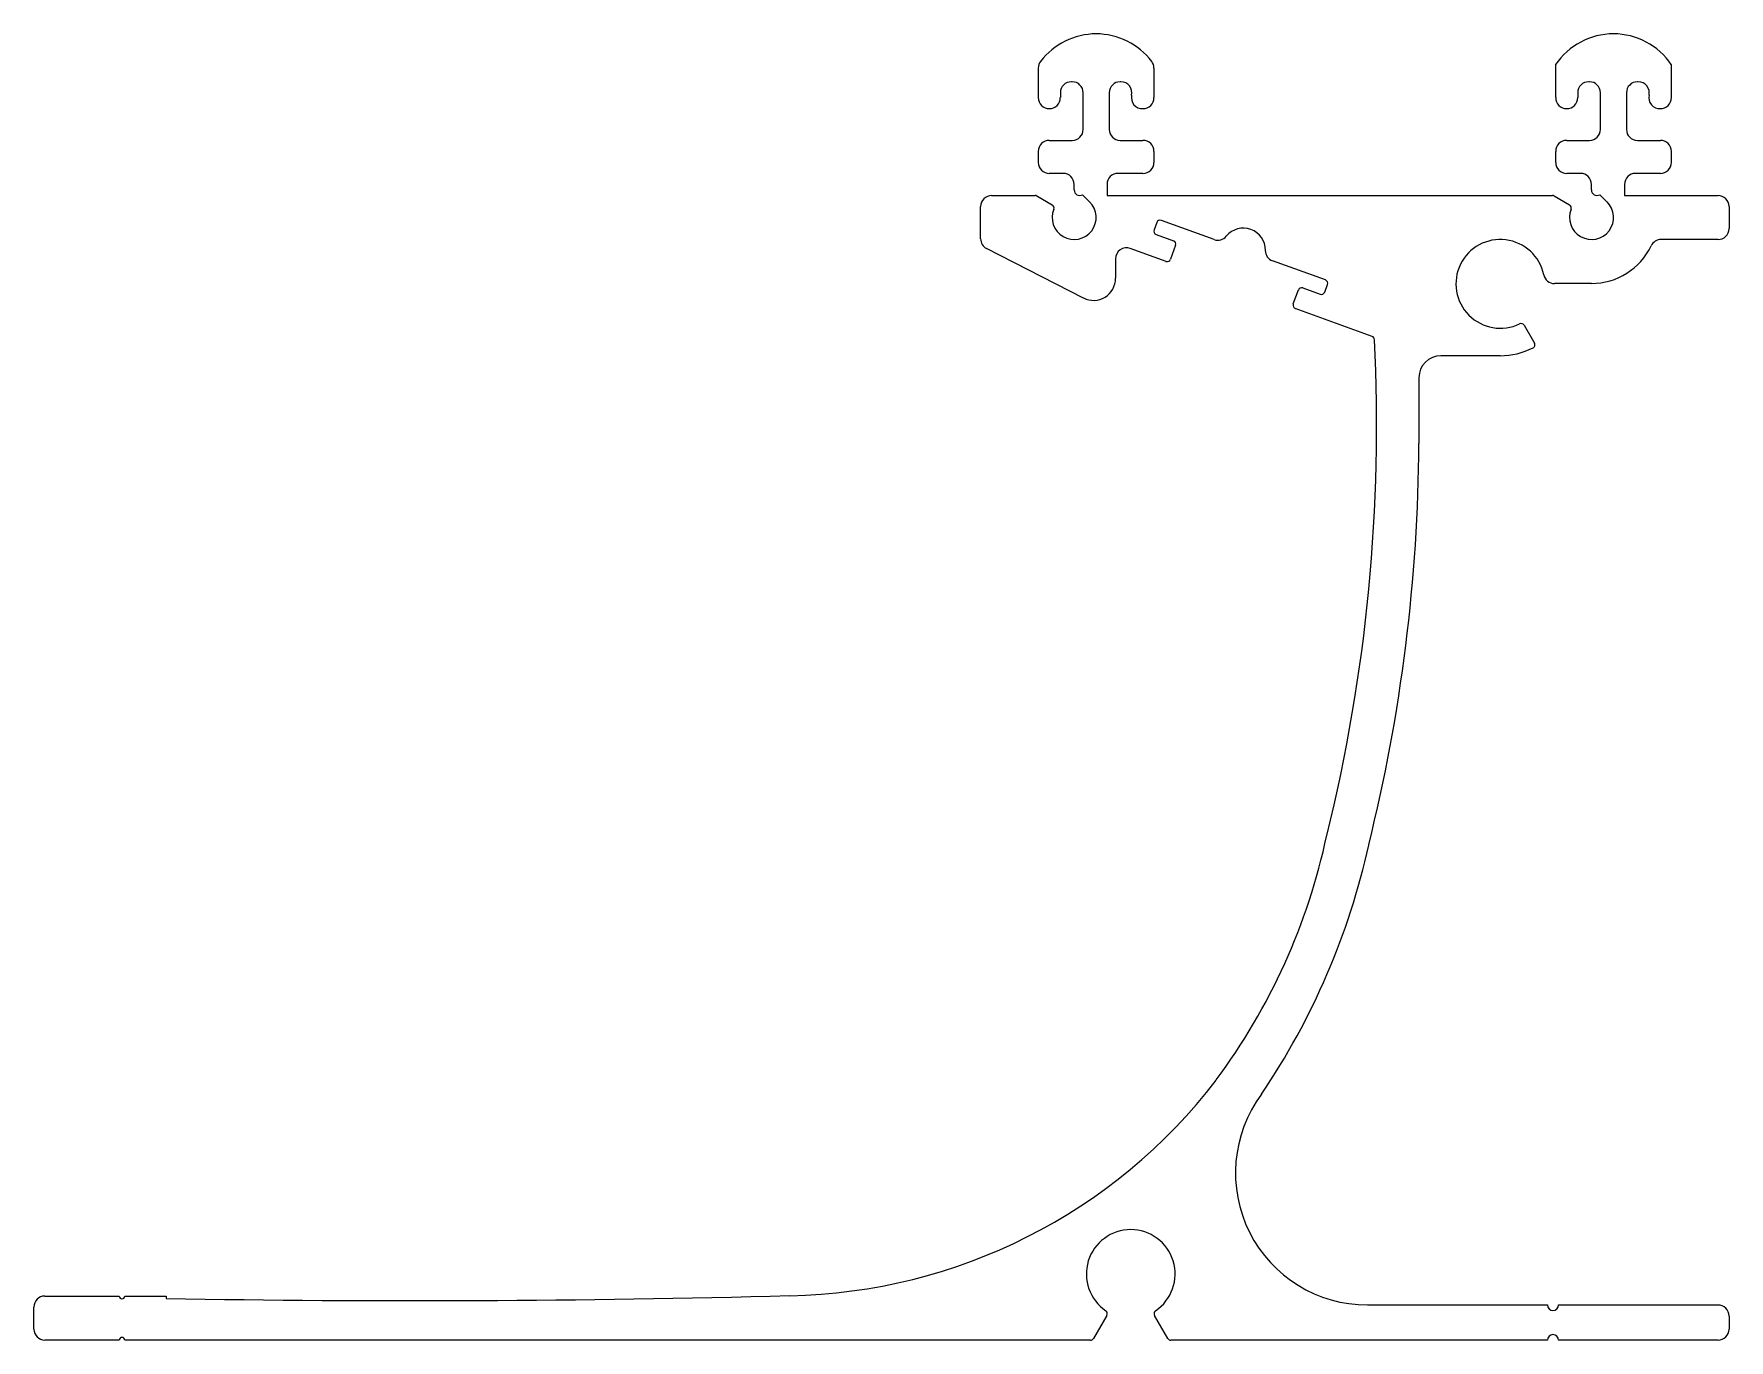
# Model space of a CAD drawing. Extents: x -63 to 60, y 9 to 103.
import ezdxf

# ---------------------------------------------------------------- set-up
doc = ezdxf.new("R2010")
doc.units = 0
doc.layers.get('0').update_dxf_attribs({"linetype": 'CONTINUOUS'})

msp = doc.modelspace()

# ---------------------------------------------------------------- linework, layer by layer
for p, q in [((9.82, 98.13), (9.82, 100.26)), ((18.15, 100.26), (18.15, 98.13)), ((47.13, 98.13), (47.13, 100.51)), ((55.46, 100.51), (55.46, 98.13)), ((12.26, 99.28), (12.2, 99.28)), ((15.77, 99.28), (15.72, 99.28)), ((49.56, 99.28), (49.51, 99.28)), ((53.08, 99.28), (53.02, 99.28)), ((11.41, 98.48), (11.41, 98.13)), ((13.05, 95.84), (13.05, 98.48)), ((14.92, 98.48), (14.92, 95.84)), ((48.71, 98.48), (48.71, 98.13)), ((50.36, 95.84), (50.36, 98.48)), ((52.23, 98.48), (52.23, 95.84)), ((9.82, 93.46), (9.82, 94.25)), ((10.61, 95.04), (12.26, 95.04)), ((15.72, 95.04), (17.36, 95.04)), ((18.15, 94.25), (18.15, 93.46)), ((47.13, 93.46), (47.13, 94.25)), ((47.92, 95.04), (49.56, 95.04)), ((53.02, 95.04), (54.67, 95.04)), ((55.46, 94.25), (55.46, 93.46)), ((11.61, 92.66), (10.61, 92.66)), ((12.4, 91.47), (12.4, 91.87)), ((14.78, 91.87), (14.78, 91.07)), ((17.36, 92.66), (15.57, 92.66)), ((48.91, 92.66), (47.92, 92.66)), ((49.71, 91.47), (49.71, 91.87)), ((52.09, 91.87), (52.09, 91.07)), ((54.67, 92.66), (52.88, 92.66)), ((6.45, 91.07), (9.58, 91.07)), ((9.71, 91.04), (10.82, 90.4)), ((13.51, 90.62), (13, 91.13)), ((14.78, 91.07), (46.89, 91.07)), ((47.01, 91.04), (48.13, 90.4)), ((50.82, 90.62), (50.3, 91.13)), ((52.09, 91.07), (58.83, 91.07)), ((5.65, 87.95), (5.65, 90.28)), ((22.49, 87.9), (18.69, 89.28)), ((59.63, 90.28), (59.63, 88.69)), ((18.36, 89.13), (18.16, 88.59)), ((18.32, 88.26), (19.57, 87.81)), ((13.08, 83.68), (6.09, 87.25)), ((19.03, 86.32), (16.45, 87.26)), ((19.72, 87.48), (19.35, 86.47)), ((58.83, 87.9), (54.73, 87.9)), ((15.39, 86.51), (15.39, 85.1)), ((30.52, 84.98), (26.71, 86.36)), ((28.89, 84.41), (30.14, 83.96)), ((30.47, 84.11), (30.67, 84.65)), ((49.71, 84.72), (47.04, 84.72)), ((28.2, 83.25), (28.57, 84.26)), ((33.88, 80.91), (28.35, 82.93)), ((33.88, 80.91), (33.88, 80.91)), ((44.85, 81.72), (45.59, 80.43)), ((43.13, 79.51), (38.85, 79.51)), ((37.26, 77.93), (37.26, 73.19)), ((-61.82, 11.7), (-56.46, 11.7)), ((-56.06, 11.7), (-53.08, 11.7)), ((-53.08, 11.7), (-53.08, 11.52)), ((33.55, 11.06), (46.53, 11.06)), ((47.32, 11.06), (58.83, 11.06)), ((-62.61, 9.32), (-62.61, 10.91)), ((14.75, 10.31), (13.8, 8.65)), ((19.15, 8.65), (18.2, 10.31)), ((59.63, 10.26), (59.63, 9.32)), ((-56.46, 8.52), (-61.82, 8.52)), ((13.58, 8.52), (-56.06, 8.52)), ((46.53, 8.52), (19.37, 8.52)), ((58.83, 8.52), (47.32, 8.52))]:
    msp.add_line(p, q)
for centre, radius, start, end in [((13.99, 97.7), 5.03, 37.132, 142.868), ((51.29, 97.7), 5.03, 33.9759, 146.0241), ((10.61, 100.26), 0.794, 142.868, 180), ((17.36, 100.26), 0.794, 0, 37.132), ((12.2, 98.48), 0.794, 90, 180), ((12.26, 98.48), 0.794, 0, 90), ((15.72, 98.48), 0.794, 90, 180), ((15.77, 98.48), 0.794, 346.6761, 90), ((49.51, 98.48), 0.794, 90, 180), ((49.56, 98.48), 0.794, 0, 90), ((53.02, 98.48), 0.794, 90, 180), ((53.08, 98.48), 0.794, 346.6761, 90), ((10.61, 98.13), 0.794, 180, 270), ((10.61, 98.13), 0.794, 270, 360), ((17.32, 98.13), 0.794, 167.3876, 272.9261), ((17.36, 98.13), 0.794, 270, 0), ((47.92, 98.13), 0.794, 180, 270), ((47.92, 98.13), 0.794, 270, 360), ((54.63, 98.13), 0.794, 167.3876, 272.9261), ((54.67, 98.13), 0.794, 270, 360), ((12.26, 95.84), 0.794, 270, 360), ((15.72, 95.84), 0.794, 180, 270), ((49.56, 95.84), 0.794, 270, 360), ((53.02, 95.84), 0.794, 180, 270), ((10.61, 94.25), 0.794, 90, 180), ((17.36, 94.25), 0.794, 0, 90), ((47.92, 94.25), 0.794, 90, 180), ((54.67, 94.25), 0.794, 0, 90), ((10.61, 93.46), 0.794, 180, 270), ((17.36, 93.46), 0.794, 270, 0), ((47.92, 93.46), 0.794, 180, 270), ((54.67, 93.46), 0.794, 270, 0), ((11.61, 91.87), 0.794, 360, 90), ((15.57, 91.87), 0.794, 90, 180), ((48.91, 91.87), 0.794, 360, 90), ((52.88, 91.87), 0.794, 90, 180), ((6.45, 90.28), 0.794, 90, 180), ((9.58, 90.82), 0.25, 60, 90), ((12.4, 89.49), 1.59, 157.8196, 45.4127), ((12.8, 91.47), 0.397, 180, 300.1702), ((46.89, 90.82), 0.25, 60, 90), ((49.71, 89.49), 1.59, 157.8196, 45.4127), ((50.1, 91.47), 0.397, 180, 300.1702), ((58.83, 90.28), 0.794, 360, 90), ((10.7, 90.18), 0.25, 337.8196, 60), ((18.6, 89.04), 0.254, 70, 160), ((48, 90.18), 0.25, 337.8196, 60), ((18.4, 88.5), 0.254, 160, 250), ((22.76, 88.64), 0.794, 250, 320.5288), ((24.6, 87.13), 1.59, 359.4712, 140.5288), ((58.83, 88.69), 0.794, 270, 360), ((6.45, 87.95), 0.794, 180, 242.9932), ((16.18, 86.51), 0.794, 70, 180), ((19.48, 87.57), 0.254, 340, 70), ((26.98, 87.11), 0.794, 179.4712, 250), ((43.13, 84.7), 3.2, 11.8346, 295.845), ((49.71, 89.49), 4.76, 270, 334.6231), ((54.73, 87.11), 0.794, 90, 154.6231), ((19.11, 86.56), 0.254, 250, 340), ((13.8, 85.1), 1.59, 242.9932, 0), ((28.81, 84.17), 0.254, 70, 160), ((30.43, 84.74), 0.254, 340, 70), ((47.04, 85.52), 0.794, 191.8346, 270), ((28.44, 83.16), 0.254, 160, 250), ((30.23, 84.19), 0.254, 250, 340), ((-89.1, 74.45), 123.31, 346.1465, 2.8937), ((33.8, 80.67), 0.254, 0.9028, 70), ((44.63, 81.59), 0.25, 30, 115.845), ((38.85, 77.93), 1.59, 90, 180), ((43.13, 84.7), 5.18, 270, 297.0961), ((45.38, 80.31), 0.25, 297.0961, 30), ((-85.53, 73.82), 122.79, 346.0579, 359.7089), ((-13.82, 54.38), 45.43, 323.3853, 347.9923), ((-17.3, 55.52), 52.18, 325.8983, 347.5004), ((-8.86, 51.41), 39.69, 271.0836, 322.5491), ((33.55, 20.58), 9.52, 143.3511, 270), ((16.48, 13.29), 3.2, 304.155, 235.845), ((-61.82, 10.91), 0.794, 90, 180), ((-56.26, 11.7), 0.198, 180, 0), ((-35.42, 1028.1), 1016.73, 269.00476, 271.53966), ((46.93, 11.06), 0.397, 180, 0), ((58.83, 10.26), 0.794, 0, 90), ((14.54, 10.43), 0.25, 330, 55.845), ((18.41, 10.43), 0.25, 124.155, 210), ((-61.82, 9.32), 0.794, 180, 270), ((-56.26, 8.52), 0.198, 0, 180), ((13.58, 8.77), 0.25, 270, 330), ((19.37, 8.77), 0.25, 210, 270), ((46.93, 8.52), 0.397, 0, 180), ((58.83, 9.32), 0.794, 270, 0)]:
    msp.add_arc(centre, radius, start, end)

doc.saveas('drawing.dxf')
